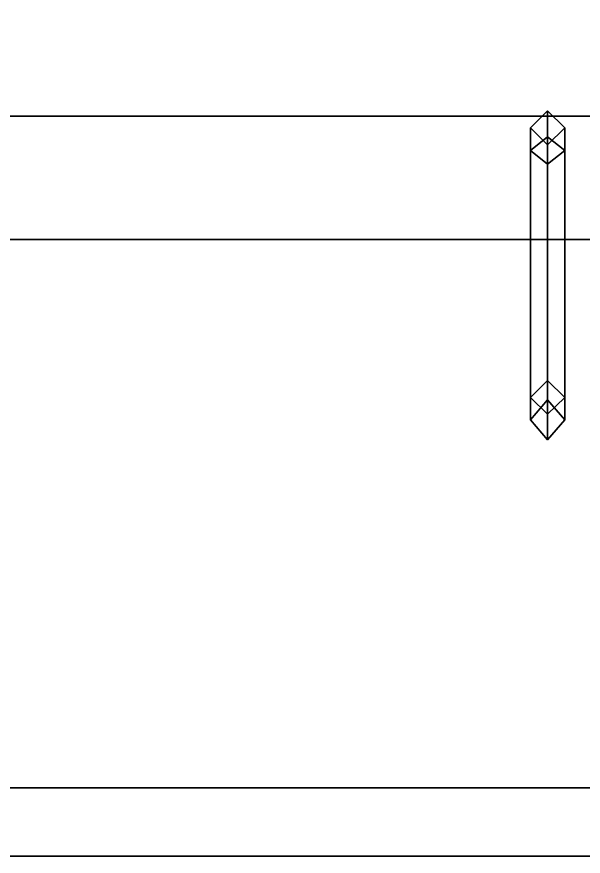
# Model space of a CAD drawing. Header units: millimetres. Extents: x -1.5 to 1.5, y -4.1 to 6.9.
# Drawn here: x 0.2702 to 0.6008, y -2.03 to -1.54 of the extents above; entities that cross this region are included whole.
import ezdxf

# ---------------------------------------------------------------- set-up
doc = ezdxf.new("R2010")
doc.units = ezdxf.units.MM
doc.layers.add('7tp_hull', color=7, linetype='Continuous')
doc.layers.add('c7p_hull', color=7, linetype='Continuous')

msp = doc.modelspace()

# ---------------------------------------------------------------- linework, layer by layer
for points in [[(0.8, 1.46, 0.4), (0.8, -1.67, 0.4), (-0.8, -1.67, 0.4), (-0.8, 1.46, 0.4)], [(0.58, -1.59499, 0.98056), (0.57, -1.60482, 0.97874), (0.57, -1.61797, 1.04832), (0.58, -1.61, 1.06)], [(0.59, -1.60482, 0.97874), (0.58, -1.59499, 0.98056), (0.58, -1.61, 1.06), (0.59, -1.61797, 1.04832)], [(-0.77, -1.598, 0.98), (-0.77, -2.03, 0.9), (0.77, -2.03, 0.9), (0.77, -1.598, 0.98)], [(0.57, -1.60482, 0.97874), (0.58, -1.61465, 0.97692), (0.58, -1.62594, 1.03663), (0.57, -1.61797, 1.04832)], [(0.58, -1.61465, 0.97692), (0.59, -1.60482, 0.97874), (0.59, -1.61797, 1.04832), (0.58, -1.62594, 1.03663)], [(0.58, -1.61, 1.06), (0.57, -1.61797, 1.04832), (0.57, -1.77519, 1.01861), (0.58, -1.78687, 1.02658)], [(0.59, -1.61797, 1.04832), (0.58, -1.61, 1.06), (0.58, -1.78687, 1.02658), (0.59, -1.77519, 1.01861)], [(0.57, -1.61797, 1.04832), (0.58, -1.62594, 1.03663), (0.58, -1.7635, 1.01064), (0.57, -1.77519, 1.01861)], [(0.58, -1.62594, 1.03663), (0.59, -1.61797, 1.04832), (0.59, -1.77519, 1.01861), (0.58, -1.7635, 1.01064)], [(-0.77, -1.99, 0.68), (-0.77, -1.67, 0.4), (0.77, -1.67, 0.4), (0.77, -1.99, 0.68)], [(0.58, -1.75232, 0.95142), (0.57, -1.76215, 0.9496), (0.57, -1.77519, 1.01861), (0.58, -1.7635, 1.01064)], [(0.59, -1.76215, 0.9496), (0.58, -1.75232, 0.95142), (0.58, -1.7635, 1.01064), (0.59, -1.77519, 1.01861)], [(0.57, -1.76215, 0.9496), (0.58, -1.77198, 0.94778), (0.58, -1.78687, 1.02658), (0.57, -1.77519, 1.01861)], [(0.58, -1.77198, 0.94778), (0.59, -1.76215, 0.9496), (0.59, -1.77519, 1.01861), (0.58, -1.78687, 1.02658)], [(-0.77, -2.03, 0.9), (-0.77, -1.99, 0.68), (0.77, -1.99, 0.68), (0.77, -2.03, 0.9)]]:
    msp.add_3dface(points)
at = {"layer": '7tp_hull'}
msp.add_3dface([(0.24, -1.12822, 1.067), (-0.77, -1.598, 0.98), (0.77, -1.598, 0.98), (0.8, -1.12822, 1.067)], dxfattribs=at)
at = {"layer": 'c7p_hull'}
msp.add_3dface([(-0.8, -1.598, 0.98), (0.8, -1.598, 0.98), (0.8, -1.23, 1.02), (-0.8, -1.23, 1.02)], dxfattribs=at)

doc.saveas('drawing.dxf')
